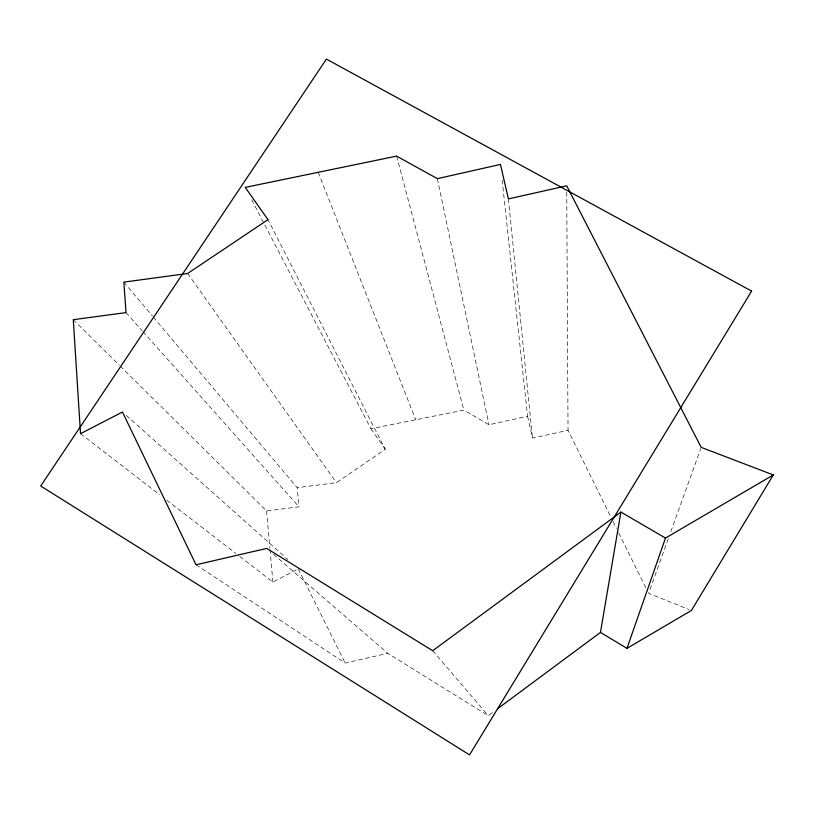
<?xml version="1.0" encoding="UTF-8"?>
<svg xmlns="http://www.w3.org/2000/svg" width="814" height="814" viewBox="0 0 814 814"><rect width="100%" height="100%" fill="white"/><g stroke="black" fill="none" stroke-linecap="round" stroke-linejoin="round"><path stroke-width="0.61" stroke-dasharray="4.07 3.05" d="M668.263 538.756L648.595 593.355L689.102 609.554M670.828 531.634L700.762 448.545M273.443 554.253L387.779 653.327L488.268 715.659L492.348 712.626M153.286 317.033L297.191 487.678L336.416 482.682L385.266 449.318L267.989 219.638M239.845 556.562L272.904 582.071L297.171 569.424M196.032 564.784L345.177 663.074L387.779 653.327M251.699 199.796L370.899 428.724L463.878 410.134L488.98 424.745L527.574 416.269L501.821 177.014M527.574 416.269L532.478 438.095L568.03 430.311L610.846 516.961M120.258 366.158L266.575 510.948L298.992 506.837L297.191 487.678M80.525 433.679L159.686 494.739M166.697 500.142L235.836 553.469M126.241 415.405L287.881 559.574M73.291 319.688L119.353 365.262M126.028 312.596L142.053 330.596M142.898 331.552L298.992 506.837M432.712 650.722L488.268 715.659M123.85 282.122L152.472 316.056M187.668 273.484L336.416 482.682M370.899 428.724L385.266 449.318M298.28 568.854L345.177 663.074M613.105 521.53L616.483 528.367M618.732 532.926L647.466 591.076M318.172 172.314L415.73 419.759M396.622 156.105L463.878 410.134M437.342 178.642L488.98 424.745M508.374 198.911L532.478 438.095M266.575 510.948L269.912 548.382M270.024 549.633L272.904 582.071M566.737 192.145L568.03 430.311"/><path stroke-width="1.22" d="M497.446 708.841L600.457 632.427L620.899 512.057L665.486 538.074L773.3 474.949L701.19 447.364L566.707 185.816L508.374 198.911L500.468 164.418L437.342 178.642L396.622 156.105L245.238 187.393L267.989 219.638L187.668 273.484L123.85 282.122L126.028 312.596L73.291 319.688L80.525 433.679L122.456 412.026L196.032 564.784L266.717 548.422L432.712 650.722L620.899 512.057M600.457 632.427L626.973 648.351L665.486 538.074M773.3 474.949L691.412 610.48L626.973 648.351M751.627 291.117L469.536 754.893L40.7 486.009L326.414 59.107L751.627 291.117"/></g></svg>
